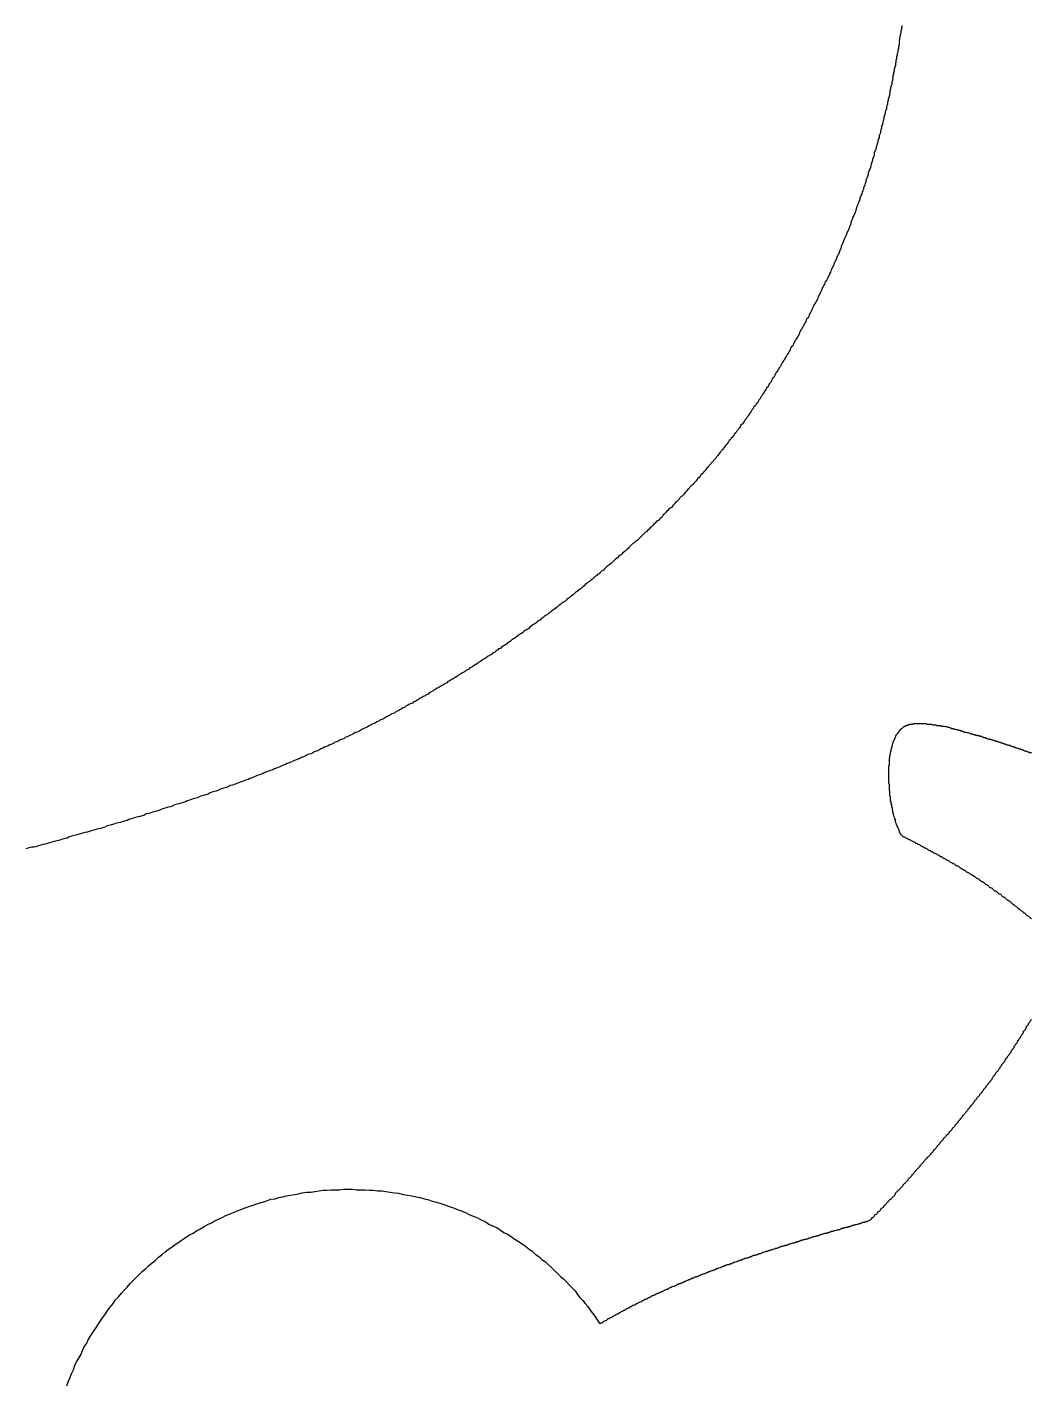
# Model space of a CAD drawing. Header units: millimetres. Extents: x 289 to 9778, y -894 to 6380.
# Drawn here: x 7106.54 to 7123.21, y 539.9 to 562.42 of the extents above; entities that cross this region are included whole.
import ezdxf

# ---------------------------------------------------------------- set-up
doc = ezdxf.new("R2010")
doc.units = ezdxf.units.MM

msp = doc.modelspace()

# ---------------------------------------------------------------- linework, layer by layer
for points in [[(7121.07, 562.438, 0), (7121.06, 562.408, 0), (7121.06, 562.378, 0), (7121.05, 562.348, 0), (7121.05, 562.318, 0), (7121.04, 562.288, 0), (7121.04, 562.258, 0), (7121.03, 562.238, 0), (7121.03, 562.208, 0), (7121.02, 562.178, 0), (7121.02, 562.148, 0), (7121.02, 562.118, 0), (7121.01, 562.088, 0), (7121.01, 562.058, 0), (7121, 562.028, 0), (7121, 561.998, 0), (7120.99, 561.978, 0), (7120.99, 561.948, 0), (7120.98, 561.918, 0), (7120.98, 561.888, 0), (7120.97, 561.858, 0), (7120.97, 561.828, 0), (7120.96, 561.808, 0), (7120.96, 561.778, 0), (7120.95, 561.748, 0), (7120.94, 561.718, 0), (7120.94, 561.688, 0), (7120.93, 561.658, 0), (7120.93, 561.638, 0), (7120.92, 561.608, 0), (7120.92, 561.578, 0), (7120.91, 561.548, 0), (7120.91, 561.528, 0), (7120.9, 561.498, 0), (7120.9, 561.468, 0), (7120.89, 561.438, 0), (7120.88, 561.408, 0), (7120.88, 561.388, 0), (7120.87, 561.358, 0), (7120.87, 561.328, 0), (7120.86, 561.298, 0), (7120.86, 561.278, 0), (7120.85, 561.248, 0), (7120.84, 561.218, 0), (7120.84, 561.198, 0), (7120.83, 561.168, 0), (7120.83, 561.138, 0), (7120.82, 561.108, 0), (7120.81, 561.088, 0), (7120.81, 561.058, 0), (7120.8, 561.028, 0), (7120.79, 561.008, 0), (7120.79, 560.978, 0), (7120.78, 560.948, 0), (7120.77, 560.928, 0), (7120.77, 560.898, 0), (7120.76, 560.868, 0), (7120.75, 560.848, 0), (7120.75, 560.818, 0), (7120.74, 560.788, 0), (7120.73, 560.768, 0), (7120.73, 560.738, 0), (7120.72, 560.708, 0), (7120.71, 560.688, 0), (7120.71, 560.658, 0), (7120.7, 560.638, 0), (7120.69, 560.608, 0), (7120.69, 560.578, 0), (7120.68, 560.558, 0), (7120.67, 560.528, 0), (7120.67, 560.508, 0), (7120.66, 560.478, 0), (7120.65, 560.448, 0), (7120.64, 560.428, 0), (7120.64, 560.398, 0), (7120.63, 560.378, 0), (7120.62, 560.348, 0), (7120.61, 560.328, 0), (7120.61, 560.298, 0), (7120.6, 560.268, 0), (7120.59, 560.248, 0), (7120.58, 560.218, 0), (7120.58, 560.198, 0), (7120.57, 560.168, 0), (7120.56, 560.148, 0), (7120.55, 560.118, 0), (7120.55, 560.098, 0), (7120.54, 560.068, 0), (7120.53, 560.048, 0), (7120.52, 560.018, 0), (7120.51, 559.998, 0), (7120.51, 559.968, 0), (7120.5, 559.948, 0), (7120.49, 559.918, 0), (7120.48, 559.898, 0), (7120.47, 559.868, 0), (7120.47, 559.848, 0), (7120.46, 559.818, 0), (7120.45, 559.798, 0), (7120.44, 559.768, 0), (7120.43, 559.748, 0), (7120.43, 559.718, 0), (7120.42, 559.698, 0), (7120.41, 559.678, 0), (7120.4, 559.648, 0), (7120.39, 559.628, 0), (7120.38, 559.598, 0), (7120.37, 559.578, 0), (7120.37, 559.548, 0), (7120.36, 559.528, 0), (7120.35, 559.508, 0), (7120.34, 559.478, 0), (7120.33, 559.458, 0), (7120.32, 559.428, 0), (7120.31, 559.408, 0), (7120.31, 559.388, 0), (7120.3, 559.358, 0), (7120.29, 559.338, 0), (7120.28, 559.308, 0), (7120.27, 559.288, 0), (7120.26, 559.268, 0), (7120.25, 559.238, 0), (7120.24, 559.218, 0), (7120.23, 559.198, 0), (7120.22, 559.168, 0), (7120.22, 559.148, 0), (7120.21, 559.118, 0), (7120.2, 559.098, 0), (7120.19, 559.078, 0), (7120.18, 559.048, 0), (7120.17, 559.028, 0), (7120.16, 559.008, 0), (7120.15, 558.978, 0), (7120.14, 558.958, 0), (7120.13, 558.938, 0), (7120.12, 558.918, 0), (7120.11, 558.888, 0), (7120.1, 558.868, 0), (7120.09, 558.848, 0), (7120.08, 558.818, 0), (7120.07, 558.798, 0), (7120.06, 558.778, 0), (7120.06, 558.748, 0), (7120.05, 558.728, 0), (7120.04, 558.708, 0), (7120.03, 558.688, 0), (7120.02, 558.658, 0), (7120.01, 558.638, 0), (7120, 558.618, 0), (7119.99, 558.598, 0), (7119.98, 558.568, 0), (7119.97, 558.548, 0), (7119.96, 558.528, 0), (7119.95, 558.508, 0), (7119.94, 558.478, 0), (7119.93, 558.458, 0), (7119.92, 558.438, 0), (7119.91, 558.418, 0), (7119.9, 558.388, 0), (7119.89, 558.368, 0), (7119.88, 558.348, 0), (7119.87, 558.328, 0), (7119.86, 558.298, 0), (7119.85, 558.278, 0), (7119.84, 558.258, 0), (7119.83, 558.238, 0), (7119.82, 558.218, 0), (7119.8, 558.188, 0), (7119.79, 558.168, 0), (7119.78, 558.148, 0), (7119.77, 558.128, 0), (7119.76, 558.108, 0), (7119.75, 558.088, 0), (7119.74, 558.058, 0), (7119.73, 558.038, 0), (7119.72, 558.018, 0), (7119.71, 557.998, 0), (7119.7, 557.978, 0), (7119.69, 557.958, 0), (7119.68, 557.928, 0), (7119.67, 557.908, 0), (7119.66, 557.888, 0), (7119.65, 557.868, 0), (7119.64, 557.848, 0), (7119.63, 557.828, 0), (7119.61, 557.808, 0), (7119.6, 557.778, 0), (7119.59, 557.758, 0), (7119.58, 557.738, 0), (7119.57, 557.718, 0), (7119.56, 557.698, 0), (7119.55, 557.678, 0), (7119.54, 557.658, 0), (7119.53, 557.638, 0), (7119.52, 557.608, 0), (7119.51, 557.588, 0), (7119.49, 557.568, 0), (7119.48, 557.548, 0), (7119.47, 557.528, 0), (7119.46, 557.508, 0), (7119.45, 557.488, 0), (7119.44, 557.468, 0), (7119.43, 557.448, 0), (7119.42, 557.428, 0), (7119.41, 557.408, 0), (7119.39, 557.388, 0), (7119.38, 557.358, 0), (7119.37, 557.338, 0), (7119.36, 557.318, 0), (7119.35, 557.298, 0), (7119.34, 557.278, 0), (7119.33, 557.258, 0), (7119.31, 557.238, 0), (7119.3, 557.218, 0), (7119.29, 557.198, 0), (7119.28, 557.178, 0), (7119.27, 557.158, 0), (7119.26, 557.138, 0), (7119.25, 557.118, 0), (7119.23, 557.098, 0), (7119.22, 557.078, 0), (7119.21, 557.058, 0), (7119.2, 557.038, 0), (7119.19, 557.018, 0), (7119.18, 556.998, 0), (7119.16, 556.978, 0), (7119.15, 556.958, 0), (7119.14, 556.938, 0), (7119.13, 556.918, 0), (7119.12, 556.898, 0), (7119.11, 556.878, 0), (7119.09, 556.858, 0), (7119.08, 556.838, 0), (7119.07, 556.818, 0), (7119.06, 556.798, 0), (7119.05, 556.778, 0), (7119.03, 556.758, 0), (7119.02, 556.738, 0), (7119.01, 556.718, 0), (7119, 556.698, 0), (7118.98, 556.678, 0), (7118.97, 556.658, 0), (7118.96, 556.638, 0), (7118.95, 556.618, 0), (7118.94, 556.598, 0), (7118.92, 556.578, 0), (7118.91, 556.558, 0), (7118.9, 556.538, 0), (7118.89, 556.518, 0), (7118.87, 556.498, 0), (7118.86, 556.478, 0), (7118.85, 556.458, 0), (7118.84, 556.438, 0), (7118.82, 556.418, 0), (7118.81, 556.398, 0), (7118.8, 556.378, 0), (7118.78, 556.358, 0), (7118.77, 556.338, 0), (7118.76, 556.318, 0), (7118.75, 556.298, 0), (7118.73, 556.278, 0), (7118.72, 556.258, 0), (7118.71, 556.238, 0), (7118.69, 556.218, 0), (7118.68, 556.198, 0), (7118.67, 556.178, 0), (7118.65, 556.158, 0), (7118.64, 556.138, 0), (7118.63, 556.128, 0), (7118.61, 556.108, 0), (7118.6, 556.088, 0), (7118.59, 556.068, 0), (7118.57, 556.048, 0), (7118.56, 556.028, 0), (7118.55, 556.008, 0), (7118.53, 555.988, 0), (7118.52, 555.968, 0), (7118.51, 555.948, 0), (7118.49, 555.928, 0), (7118.48, 555.908, 0), (7118.46, 555.888, 0), (7118.45, 555.868, 0), (7118.44, 555.848, 0), (7118.42, 555.828, 0), (7118.41, 555.818, 0), (7118.39, 555.798, 0), (7118.38, 555.778, 0), (7118.37, 555.758, 0), (7118.35, 555.738, 0), (7118.34, 555.718, 0), (7118.32, 555.698, 0), (7118.31, 555.678, 0), (7118.29, 555.658, 0), (7118.28, 555.638, 0), (7118.26, 555.618, 0), (7118.25, 555.598, 0), (7118.23, 555.588, 0), (7118.22, 555.568, 0), (7118.2, 555.548, 0), (7118.19, 555.528, 0), (7118.17, 555.508, 0), (7118.16, 555.488, 0), (7118.14, 555.468, 0), (7118.13, 555.448, 0), (7118.11, 555.428, 0), (7118.1, 555.408, 0), (7118.08, 555.388, 0), (7118.07, 555.378, 0), (7118.05, 555.358, 0), (7118.04, 555.338, 0), (7118.02, 555.318, 0), (7118.01, 555.298, 0), (7117.99, 555.278, 0), (7117.98, 555.258, 0), (7117.96, 555.238, 0), (7117.94, 555.218, 0), (7117.93, 555.198, 0), (7117.91, 555.188, 0), (7117.9, 555.168, 0), (7117.88, 555.148, 0), (7117.86, 555.128, 0), (7117.85, 555.108, 0), (7117.83, 555.088, 0), (7117.81, 555.068, 0), (7117.8, 555.048, 0), (7117.78, 555.028, 0), (7117.77, 555.008, 0), (7117.75, 554.998, 0), (7117.73, 554.978, 0), (7117.72, 554.958, 0), (7117.7, 554.938, 0), (7117.68, 554.918, 0), (7117.66, 554.898, 0), (7117.65, 554.878, 0), (7117.63, 554.858, 0), (7117.61, 554.838, 0), (7117.6, 554.818, 0), (7117.58, 554.808, 0), (7117.56, 554.788, 0), (7117.54, 554.768, 0), (7117.53, 554.748, 0), (7117.51, 554.728, 0), (7117.49, 554.708, 0), (7117.47, 554.688, 0), (7117.46, 554.668, 0), (7117.44, 554.648, 0), (7117.42, 554.628, 0), (7117.4, 554.618, 0), (7117.38, 554.598, 0), (7117.37, 554.578, 0), (7117.35, 554.558, 0), (7117.33, 554.538, 0), (7117.31, 554.518, 0), (7117.29, 554.498, 0), (7117.27, 554.478, 0), (7117.26, 554.458, 0), (7117.24, 554.438, 0), (7117.22, 554.428, 0), (7117.2, 554.408, 0), (7117.18, 554.388, 0), (7117.16, 554.368, 0), (7117.14, 554.348, 0), (7117.12, 554.328, 0), (7117.1, 554.308, 0), (7117.09, 554.288, 0), (7117.07, 554.268, 0), (7117.05, 554.248, 0), (7117.03, 554.228, 0), (7117.01, 554.218, 0), (7116.99, 554.198, 0), (7116.97, 554.178, 0), (7116.95, 554.158, 0), (7116.93, 554.138, 0), (7116.91, 554.118, 0), (7116.89, 554.098, 0), (7116.87, 554.078, 0), (7116.85, 554.058, 0), (7116.83, 554.038, 0), (7116.81, 554.028, 0), (7116.79, 554.008, 0), (7116.77, 553.988, 0), (7116.75, 553.968, 0), (7116.73, 553.948, 0), (7116.71, 553.928, 0), (7116.69, 553.908, 0), (7116.67, 553.888, 0), (7116.64, 553.868, 0), (7116.62, 553.848, 0), (7116.6, 553.838, 0), (7116.58, 553.818, 0), (7116.56, 553.798, 0), (7116.54, 553.778, 0), (7116.52, 553.758, 0), (7116.5, 553.738, 0), (7116.48, 553.718, 0), (7116.45, 553.698, 0), (7116.43, 553.678, 0), (7116.41, 553.658, 0), (7116.39, 553.648, 0), (7116.37, 553.628, 0), (7116.35, 553.608, 0), (7116.33, 553.588, 0), (7116.3, 553.568, 0), (7116.28, 553.548, 0), (7116.26, 553.528, 0), (7116.24, 553.508, 0), (7116.22, 553.488, 0), (7116.2, 553.478, 0), (7116.17, 553.458, 0), (7116.15, 553.438, 0), (7116.13, 553.418, 0), (7116.11, 553.398, 0), (7116.08, 553.378, 0), (7116.06, 553.358, 0), (7116.04, 553.338, 0), (7116.02, 553.328, 0), (7116, 553.308, 0), (7115.97, 553.288, 0), (7115.95, 553.268, 0), (7115.93, 553.248, 0), (7115.9, 553.228, 0), (7115.88, 553.208, 0), (7115.86, 553.198, 0), (7115.84, 553.178, 0), (7115.81, 553.158, 0), (7115.79, 553.138, 0), (7115.77, 553.118, 0), (7115.75, 553.098, 0), (7115.72, 553.078, 0), (7115.7, 553.068, 0), (7115.68, 553.048, 0), (7115.65, 553.028, 0), (7115.63, 553.008, 0), (7115.61, 552.988, 0), (7115.58, 552.968, 0), (7115.56, 552.948, 0), (7115.54, 552.938, 0), (7115.51, 552.918, 0), (7115.49, 552.898, 0), (7115.47, 552.878, 0), (7115.44, 552.858, 0), (7115.42, 552.848, 0), (7115.4, 552.828, 0), (7115.37, 552.808, 0), (7115.35, 552.788, 0), (7115.32, 552.768, 0), (7115.3, 552.748, 0), (7115.28, 552.738, 0), (7115.25, 552.718, 0), (7115.23, 552.698, 0), (7115.2, 552.678, 0), (7115.18, 552.658, 0), (7115.16, 552.648, 0), (7115.13, 552.628, 0), (7115.11, 552.608, 0), (7115.08, 552.588, 0), (7115.06, 552.568, 0), (7115.04, 552.558, 0), (7115.01, 552.538, 0), (7114.99, 552.518, 0), (7114.96, 552.498, 0), (7114.94, 552.488, 0), (7114.91, 552.468, 0), (7114.89, 552.448, 0), (7114.87, 552.428, 0), (7114.84, 552.408, 0), (7114.82, 552.398, 0), (7114.79, 552.378, 0), (7114.77, 552.358, 0), (7114.74, 552.338, 0), (7114.72, 552.328, 0), (7114.69, 552.308, 0), (7114.67, 552.288, 0), (7114.64, 552.268, 0), (7114.62, 552.258, 0), (7114.59, 552.238, 0), (7114.57, 552.218, 0), (7114.55, 552.208, 0), (7114.52, 552.188, 0), (7114.5, 552.168, 0), (7114.47, 552.148, 0), (7114.45, 552.138, 0), (7114.42, 552.118, 0), (7114.4, 552.098, 0), (7114.37, 552.088, 0), (7114.35, 552.068, 0), (7114.32, 552.048, 0), (7114.3, 552.028, 0), (7114.27, 552.018, 0), (7114.25, 551.998, 0), (7114.22, 551.978, 0), (7114.2, 551.968, 0), (7114.17, 551.948, 0), (7114.15, 551.928, 0), (7114.12, 551.918, 0), (7114.09, 551.898, 0), (7114.07, 551.878, 0), (7114.04, 551.868, 0), (7114.02, 551.848, 0), (7113.99, 551.828, 0), (7113.97, 551.818, 0), (7113.94, 551.798, 0), (7113.92, 551.788, 0), (7113.89, 551.768, 0), (7113.87, 551.748, 0), (7113.84, 551.738, 0), (7113.82, 551.718, 0), (7113.79, 551.698, 0), (7113.76, 551.688, 0), (7113.74, 551.668, 0), (7113.71, 551.658, 0), (7113.69, 551.638, 0), (7113.66, 551.618, 0), (7113.64, 551.608, 0), (7113.61, 551.588, 0), (7113.59, 551.578, 0), (7113.56, 551.558, 0), (7113.53, 551.548, 0), (7113.51, 551.528, 0), (7113.48, 551.508, 0), (7113.46, 551.498, 0), (7113.43, 551.478, 0), (7113.41, 551.468, 0), (7113.38, 551.448, 0), (7113.35, 551.438, 0), (7113.33, 551.418, 0), (7113.3, 551.408, 0), (7113.28, 551.388, 0), (7113.25, 551.378, 0), (7113.22, 551.358, 0), (7113.2, 551.338, 0), (7113.17, 551.328, 0), (7113.15, 551.308, 0), (7113.12, 551.298, 0), (7113.09, 551.278, 0), (7113.07, 551.268, 0), (7113.04, 551.248, 0), (7113.02, 551.238, 0), (7112.99, 551.218, 0), (7112.96, 551.208, 0), (7112.94, 551.188, 0), (7112.91, 551.178, 0), (7112.88, 551.168, 0), (7112.86, 551.148, 0), (7112.83, 551.138, 0), (7112.81, 551.118, 0), (7112.78, 551.108, 0), (7112.75, 551.088, 0), (7112.73, 551.078, 0), (7112.7, 551.058, 0), (7112.67, 551.048, 0), (7112.65, 551.028, 0), (7112.62, 551.018, 0), (7112.59, 551.008, 0), (7112.57, 550.988, 0), (7112.54, 550.978, 0), (7112.51, 550.958, 0), (7112.49, 550.948, 0), (7112.46, 550.928, 0), (7112.43, 550.918, 0), (7112.4, 550.908, 0), (7112.38, 550.888, 0), (7112.35, 550.878, 0), (7112.32, 550.858, 0), (7112.3, 550.848, 0), (7112.27, 550.838, 0), (7112.24, 550.818, 0), (7112.21, 550.808, 0), (7112.19, 550.788, 0), (7112.16, 550.778, 0), (7112.13, 550.768, 0), (7112.1, 550.748, 0), (7112.08, 550.738, 0), (7112.05, 550.718, 0), (7112.02, 550.708, 0), (7111.99, 550.698, 0), (7111.96, 550.678, 0), (7111.94, 550.668, 0), (7111.91, 550.658, 0), (7111.88, 550.638, 0), (7111.85, 550.628, 0), (7111.82, 550.618, 0), (7111.8, 550.598, 0), (7111.77, 550.588, 0), (7111.74, 550.578, 0), (7111.71, 550.558, 0), (7111.68, 550.548, 0), (7111.65, 550.538, 0), (7111.63, 550.518, 0), (7111.6, 550.508, 0), (7111.57, 550.498, 0), (7111.54, 550.478, 0), (7111.51, 550.468, 0), (7111.48, 550.458, 0), (7111.45, 550.438, 0), (7111.42, 550.428, 0), (7111.4, 550.418, 0), (7111.37, 550.398, 0), (7111.34, 550.388, 0), (7111.31, 550.378, 0), (7111.28, 550.358, 0), (7111.25, 550.348, 0), (7111.22, 550.338, 0), (7111.19, 550.328, 0), (7111.16, 550.308, 0), (7111.13, 550.298, 0), (7111.1, 550.288, 0), (7111.07, 550.268, 0), (7111.04, 550.258, 0), (7111.01, 550.248, 0), (7110.98, 550.238, 0), (7110.95, 550.218, 0), (7110.92, 550.208, 0), (7110.89, 550.198, 0), (7110.86, 550.188, 0), (7110.83, 550.168, 0), (7110.8, 550.158, 0), (7110.77, 550.148, 0), (7110.74, 550.128, 0), (7110.71, 550.118, 0), (7110.68, 550.108, 0), (7110.65, 550.098, 0), (7110.62, 550.078, 0), (7110.58, 550.068, 0), (7110.55, 550.058, 0), (7110.52, 550.048, 0), (7110.49, 550.038, 0), (7110.46, 550.018, 0), (7110.43, 550.008, 0), (7110.4, 549.998, 0), (7110.36, 549.988, 0), (7110.33, 549.968, 0), (7110.3, 549.958, 0), (7110.27, 549.948, 0), (7110.24, 549.938, 0), (7110.21, 549.918, 0), (7110.17, 549.908, 0), (7110.14, 549.898, 0), (7110.11, 549.888, 0), (7110.08, 549.878, 0), (7110.04, 549.858, 0), (7110.01, 549.848, 0), (7109.98, 549.838, 0), (7109.95, 549.828, 0), (7109.91, 549.818, 0), (7109.88, 549.798, 0), (7109.85, 549.788, 0), (7109.81, 549.778, 0), (7109.78, 549.768, 0), (7109.75, 549.758, 0), (7109.71, 549.738, 0), (7109.68, 549.728, 0), (7109.65, 549.718, 0), (7109.61, 549.708, 0), (7109.58, 549.698, 0), (7109.55, 549.678, 0), (7109.51, 549.668, 0), (7109.48, 549.658, 0), (7109.44, 549.648, 0), (7109.41, 549.638, 0), (7109.37, 549.618, 0), (7109.34, 549.608, 0), (7109.3, 549.598, 0), (7109.27, 549.588, 0), (7109.24, 549.578, 0), (7109.2, 549.568, 0), (7109.17, 549.548, 0), (7109.13, 549.538, 0), (7109.1, 549.528, 0), (7109.06, 549.518, 0), (7109.03, 549.508, 0), (7108.99, 549.498, 0), (7108.95, 549.478, 0), (7108.92, 549.468, 0), (7108.88, 549.458, 0), (7108.85, 549.448, 0), (7108.81, 549.438, 0), (7108.78, 549.428, 0), (7108.74, 549.408, 0), (7108.71, 549.398, 0), (7108.67, 549.388, 0), (7108.63, 549.378, 0), (7108.6, 549.368, 0), (7108.56, 549.358, 0), (7108.52, 549.348, 0), (7108.49, 549.328, 0), (7108.45, 549.318, 0), (7108.42, 549.308, 0), (7108.38, 549.298, 0), (7108.34, 549.288, 0), (7108.31, 549.278, 0), (7108.27, 549.268, 0), (7108.23, 549.258, 0), (7108.2, 549.238, 0), (7108.16, 549.228, 0), (7108.12, 549.218, 0), (7108.09, 549.208, 0), (7108.05, 549.198, 0), (7108.01, 549.188, 0), (7107.98, 549.178, 0), (7107.94, 549.168, 0), (7107.9, 549.158, 0), (7107.87, 549.148, 0), (7107.83, 549.128, 0), (7107.79, 549.118, 0), (7107.76, 549.108, 0), (7107.72, 549.098, 0), (7107.68, 549.088, 0), (7107.65, 549.078, 0), (7107.61, 549.068, 0), (7107.57, 549.058, 0), (7107.54, 549.048, 0), (7107.5, 549.038, 0), (7107.46, 549.028, 0), (7107.43, 549.018, 0), (7107.39, 549.008, 0), (7107.35, 548.998, 0), (7107.32, 548.988, 0), (7107.28, 548.978, 0), (7107.24, 548.968, 0), (7107.21, 548.948, 0), (7107.17, 548.938, 0), (7107.13, 548.928, 0), (7107.1, 548.918, 0), (7107.06, 548.908, 0), (7107.02, 548.898, 0), (7106.99, 548.888, 0), (7106.95, 548.878, 0), (7106.91, 548.868, 0), (7106.88, 548.858, 0), (7106.84, 548.848, 0), (7106.8, 548.838, 0), (7106.77, 548.828, 0), (7106.73, 548.818, 0), (7106.7, 548.808, 0), (7106.66, 548.798, 0), (7106.62, 548.798, 0), (7106.59, 548.788, 0), (7106.55, 548.778, 0), (7106.52, 548.768, 0)], [(7123.22, 547.608, 0), (7123.21, 547.618, 0), (7123.2, 547.618, 0), (7123.19, 547.628, 0), (7123.18, 547.638, 0), (7123.17, 547.648, 0), (7123.15, 547.658, 0), (7123.14, 547.668, 0), (7123.13, 547.678, 0), (7123.12, 547.688, 0), (7123.11, 547.698, 0), (7123.1, 547.698, 0), (7123.09, 547.708, 0), (7123.08, 547.718, 0), (7123.07, 547.728, 0), (7123.05, 547.738, 0), (7123.04, 547.748, 0), (7123.03, 547.758, 0), (7123.02, 547.768, 0), (7123.01, 547.768, 0), (7123, 547.778, 0), (7122.99, 547.788, 0), (7122.98, 547.798, 0), (7122.97, 547.808, 0), (7122.95, 547.818, 0), (7122.94, 547.828, 0), (7122.93, 547.838, 0), (7122.92, 547.838, 0), (7122.91, 547.848, 0), (7122.9, 547.858, 0), (7122.89, 547.868, 0), (7122.88, 547.878, 0), (7122.87, 547.888, 0), (7122.85, 547.898, 0), (7122.84, 547.908, 0), (7122.83, 547.908, 0), (7122.82, 547.918, 0), (7122.81, 547.928, 0), (7122.8, 547.938, 0), (7122.79, 547.948, 0), (7122.78, 547.958, 0), (7122.76, 547.968, 0), (7122.75, 547.968, 0), (7122.74, 547.978, 0), (7122.73, 547.988, 0), (7122.72, 547.998, 0), (7122.71, 548.008, 0), (7122.7, 548.018, 0), (7122.68, 548.018, 0), (7122.67, 548.028, 0), (7122.66, 548.038, 0), (7122.65, 548.048, 0), (7122.64, 548.058, 0), (7122.63, 548.068, 0), (7122.61, 548.068, 0), (7122.6, 548.078, 0), (7122.59, 548.088, 0), (7122.58, 548.098, 0), (7122.57, 548.108, 0), (7122.56, 548.118, 0), (7122.55, 548.118, 0), (7122.53, 548.128, 0), (7122.52, 548.138, 0), (7122.51, 548.148, 0), (7122.5, 548.158, 0), (7122.49, 548.158, 0), (7122.48, 548.168, 0), (7122.46, 548.178, 0), (7122.45, 548.188, 0), (7122.44, 548.198, 0), (7122.43, 548.208, 0), (7122.42, 548.208, 0), (7122.4, 548.218, 0), (7122.39, 548.228, 0), (7122.38, 548.238, 0), (7122.37, 548.238, 0), (7122.36, 548.248, 0), (7122.35, 548.258, 0), (7122.33, 548.268, 0), (7122.32, 548.278, 0), (7122.31, 548.278, 0), (7122.3, 548.288, 0), (7122.29, 548.298, 0), (7122.27, 548.308, 0), (7122.26, 548.318, 0), (7122.25, 548.318, 0), (7122.24, 548.328, 0), (7122.23, 548.338, 0), (7122.21, 548.348, 0), (7122.2, 548.348, 0), (7122.19, 548.358, 0), (7122.18, 548.368, 0), (7122.17, 548.378, 0), (7122.15, 548.378, 0), (7122.14, 548.388, 0), (7122.13, 548.398, 0), (7122.12, 548.408, 0), (7122.1, 548.408, 0), (7122.09, 548.418, 0), (7122.08, 548.428, 0), (7122.07, 548.438, 0), (7122.06, 548.438, 0), (7122.04, 548.448, 0), (7122.03, 548.458, 0), (7122.02, 548.468, 0), (7122.01, 548.468, 0), (7122, 548.478, 0), (7121.98, 548.488, 0), (7121.97, 548.488, 0), (7121.96, 548.498, 0), (7121.95, 548.508, 0), (7121.93, 548.518, 0), (7121.92, 548.518, 0), (7121.91, 548.528, 0), (7121.9, 548.538, 0), (7121.89, 548.538, 0), (7121.87, 548.548, 0), (7121.86, 548.558, 0), (7121.85, 548.568, 0), (7121.84, 548.568, 0), (7121.82, 548.578, 0), (7121.81, 548.588, 0), (7121.8, 548.588, 0), (7121.79, 548.598, 0), (7121.77, 548.608, 0), (7121.76, 548.608, 0), (7121.75, 548.618, 0), (7121.74, 548.628, 0), (7121.73, 548.638, 0), (7121.71, 548.638, 0), (7121.7, 548.648, 0), (7121.69, 548.658, 0), (7121.68, 548.658, 0), (7121.66, 548.668, 0), (7121.65, 548.678, 0), (7121.64, 548.678, 0), (7121.63, 548.688, 0), (7121.61, 548.698, 0), (7121.6, 548.698, 0), (7121.59, 548.708, 0), (7121.58, 548.718, 0), (7121.56, 548.718, 0), (7121.55, 548.728, 0), (7121.54, 548.738, 0), (7121.53, 548.738, 0), (7121.51, 548.748, 0), (7121.5, 548.758, 0), (7121.49, 548.758, 0), (7121.48, 548.768, 0), (7121.46, 548.778, 0), (7121.45, 548.778, 0), (7121.44, 548.788, 0), (7121.43, 548.798, 0), (7121.42, 548.798, 0), (7121.4, 548.808, 0), (7121.39, 548.818, 0), (7121.38, 548.818, 0), (7121.37, 548.828, 0), (7121.35, 548.838, 0), (7121.34, 548.838, 0), (7121.33, 548.848, 0), (7121.32, 548.858, 0), (7121.3, 548.858, 0), (7121.29, 548.868, 0), (7121.28, 548.878, 0), (7121.27, 548.878, 0), (7121.25, 548.888, 0), (7121.24, 548.898, 0), (7121.23, 548.898, 0), (7121.22, 548.908, 0), (7121.2, 548.918, 0), (7121.19, 548.918, 0), (7121.18, 548.928, 0), (7121.17, 548.928, 0), (7121.15, 548.938, 0), (7121.14, 548.948, 0), (7121.13, 548.948, 0), (7121.12, 548.958, 0), (7121.1, 548.968, 0), (7121.09, 548.968, 0), (7121.08, 548.978, 0), (7121.07, 548.988, 0), (7121.06, 548.998, 0), (7121.06, 548.998, 0), (7121.05, 549.008, 0), (7121.05, 549.018, 0), (7121.04, 549.028, 0), (7121.04, 549.038, 0), (7121.03, 549.048, 0), (7121.03, 549.058, 0), (7121.02, 549.068, 0), (7121.02, 549.078, 0), (7121.01, 549.098, 0), (7121.01, 549.108, 0), (7121, 549.118, 0), (7121, 549.128, 0), (7120.99, 549.138, 0), (7120.99, 549.158, 0), (7120.98, 549.168, 0), (7120.98, 549.178, 0), (7120.97, 549.198, 0), (7120.97, 549.208, 0), (7120.96, 549.218, 0), (7120.96, 549.238, 0), (7120.96, 549.248, 0), (7120.95, 549.268, 0), (7120.95, 549.278, 0), (7120.94, 549.298, 0), (7120.94, 549.308, 0), (7120.93, 549.328, 0), (7120.93, 549.338, 0), (7120.93, 549.358, 0), (7120.92, 549.368, 0), (7120.92, 549.388, 0), (7120.92, 549.398, 0), (7120.91, 549.418, 0), (7120.91, 549.438, 0), (7120.91, 549.448, 0), (7120.9, 549.468, 0), (7120.9, 549.488, 0), (7120.9, 549.498, 0), (7120.89, 549.518, 0), (7120.89, 549.538, 0), (7120.89, 549.548, 0), (7120.88, 549.568, 0), (7120.88, 549.588, 0), (7120.88, 549.598, 0), (7120.88, 549.618, 0), (7120.88, 549.638, 0), (7120.87, 549.648, 0), (7120.87, 549.668, 0), (7120.87, 549.688, 0), (7120.87, 549.698, 0), (7120.87, 549.718, 0), (7120.86, 549.738, 0), (7120.86, 549.748, 0), (7120.86, 549.768, 0), (7120.86, 549.788, 0), (7120.86, 549.808, 0), (7120.86, 549.818, 0), (7120.86, 549.838, 0), (7120.85, 549.858, 0), (7120.85, 549.868, 0), (7120.85, 549.888, 0), (7120.85, 549.908, 0), (7120.85, 549.918, 0), (7120.85, 549.938, 0), (7120.85, 549.958, 0), (7120.85, 549.968, 0), (7120.85, 549.988, 0), (7120.85, 549.998, 0), (7120.85, 550.018, 0), (7120.85, 550.038, 0), (7120.85, 550.048, 0), (7120.85, 550.068, 0), (7120.85, 550.088, 0), (7120.85, 550.098, 0), (7120.85, 550.118, 0), (7120.85, 550.128, 0), (7120.85, 550.148, 0), (7120.86, 550.158, 0), (7120.86, 550.178, 0), (7120.86, 550.188, 0), (7120.86, 550.208, 0), (7120.86, 550.218, 0), (7120.86, 550.238, 0), (7120.86, 550.248, 0), (7120.86, 550.268, 0), (7120.87, 550.278, 0), (7120.87, 550.298, 0), (7120.87, 550.308, 0), (7120.87, 550.318, 0), (7120.88, 550.338, 0), (7120.88, 550.348, 0), (7120.88, 550.368, 0), (7120.88, 550.378, 0), (7120.89, 550.388, 0), (7120.89, 550.408, 0), (7120.89, 550.418, 0), (7120.89, 550.428, 0), (7120.9, 550.438, 0), (7120.9, 550.458, 0), (7120.9, 550.468, 0), (7120.91, 550.478, 0), (7120.91, 550.488, 0), (7120.91, 550.498, 0), (7120.92, 550.518, 0), (7120.92, 550.528, 0), (7120.93, 550.538, 0), (7120.93, 550.548, 0), (7120.93, 550.558, 0), (7120.94, 550.568, 0), (7120.94, 550.578, 0), (7120.95, 550.588, 0), (7120.95, 550.598, 0), (7120.95, 550.608, 0), (7120.96, 550.618, 0), (7120.96, 550.628, 0), (7120.97, 550.638, 0), (7120.97, 550.648, 0), (7120.98, 550.658, 0), (7120.98, 550.668, 0), (7120.99, 550.668, 0), (7120.99, 550.678, 0), (7121, 550.688, 0), (7121, 550.698, 0), (7121.01, 550.698, 0), (7121.01, 550.708, 0), (7121.02, 550.718, 0), (7121.02, 550.718, 0), (7121.03, 550.728, 0), (7121.03, 550.738, 0), (7121.04, 550.738, 0), (7121.04, 550.748, 0), (7121.05, 550.748, 0), (7121.05, 550.758, 0), (7121.06, 550.768, 0), (7121.07, 550.768, 0), (7121.07, 550.768, 0), (7121.08, 550.778, 0), (7121.08, 550.778, 0), (7121.09, 550.788, 0), (7121.09, 550.788, 0), (7121.1, 550.798, 0), (7121.1, 550.798, 0), (7121.11, 550.798, 0), (7121.12, 550.808, 0), (7121.12, 550.808, 0), (7121.13, 550.808, 0), (7121.13, 550.818, 0), (7121.14, 550.818, 0), (7121.15, 550.818, 0), (7121.15, 550.818, 0), (7121.16, 550.828, 0), (7121.17, 550.828, 0), (7121.18, 550.828, 0), (7121.18, 550.828, 0), (7121.19, 550.828, 0), (7121.2, 550.838, 0), (7121.21, 550.838, 0), (7121.22, 550.838, 0), (7121.23, 550.838, 0), (7121.24, 550.838, 0), (7121.25, 550.838, 0), (7121.26, 550.848, 0), (7121.27, 550.848, 0), (7121.28, 550.848, 0), (7121.29, 550.848, 0), (7121.3, 550.848, 0), (7121.31, 550.848, 0), (7121.32, 550.848, 0), (7121.33, 550.848, 0), (7121.34, 550.848, 0), (7121.35, 550.848, 0), (7121.36, 550.848, 0), (7121.38, 550.848, 0), (7121.39, 550.848, 0), (7121.4, 550.848, 0), (7121.41, 550.848, 0), (7121.43, 550.848, 0), (7121.44, 550.848, 0), (7121.45, 550.848, 0), (7121.47, 550.848, 0), (7121.48, 550.838, 0), (7121.49, 550.838, 0), (7121.51, 550.838, 0), (7121.52, 550.838, 0), (7121.53, 550.838, 0), (7121.55, 550.838, 0), (7121.56, 550.838, 0), (7121.58, 550.828, 0), (7121.59, 550.828, 0), (7121.61, 550.828, 0), (7121.62, 550.828, 0), (7121.63, 550.828, 0), (7121.65, 550.818, 0), (7121.66, 550.818, 0), (7121.68, 550.818, 0), (7121.69, 550.818, 0), (7121.71, 550.818, 0), (7121.72, 550.808, 0), (7121.74, 550.808, 0), (7121.75, 550.808, 0), (7121.77, 550.808, 0), (7121.79, 550.798, 0), (7121.8, 550.798, 0), (7121.81, 550.798, 0), (7121.83, 550.788, 0), (7121.84, 550.788, 0), (7121.85, 550.788, 0), (7121.87, 550.778, 0), (7121.88, 550.778, 0), (7121.89, 550.768, 0), (7121.91, 550.768, 0), (7121.92, 550.768, 0), (7121.93, 550.758, 0), (7121.95, 550.758, 0), (7121.96, 550.758, 0), (7121.97, 550.748, 0), (7121.99, 550.748, 0), (7122, 550.738, 0), (7122.01, 550.738, 0), (7122.03, 550.738, 0), (7122.04, 550.728, 0), (7122.05, 550.728, 0), (7122.07, 550.728, 0), (7122.08, 550.718, 0), (7122.09, 550.718, 0), (7122.11, 550.708, 0), (7122.12, 550.708, 0), (7122.13, 550.708, 0), (7122.15, 550.698, 0), (7122.16, 550.698, 0), (7122.17, 550.698, 0), (7122.19, 550.688, 0), (7122.2, 550.688, 0), (7122.21, 550.678, 0), (7122.23, 550.678, 0), (7122.24, 550.678, 0), (7122.25, 550.668, 0), (7122.27, 550.668, 0), (7122.28, 550.668, 0), (7122.29, 550.658, 0), (7122.31, 550.658, 0), (7122.32, 550.648, 0), (7122.33, 550.648, 0), (7122.35, 550.648, 0), (7122.36, 550.638, 0), (7122.37, 550.638, 0), (7122.39, 550.638, 0), (7122.4, 550.628, 0), (7122.41, 550.628, 0), (7122.43, 550.618, 0), (7122.44, 550.618, 0), (7122.45, 550.618, 0), (7122.47, 550.608, 0), (7122.48, 550.608, 0), (7122.49, 550.598, 0), (7122.5, 550.598, 0), (7122.52, 550.598, 0), (7122.53, 550.588, 0), (7122.54, 550.588, 0), (7122.56, 550.578, 0), (7122.57, 550.578, 0), (7122.58, 550.578, 0), (7122.6, 550.568, 0), (7122.61, 550.568, 0), (7122.62, 550.558, 0), (7122.64, 550.558, 0), (7122.65, 550.558, 0), (7122.66, 550.548, 0), (7122.68, 550.548, 0), (7122.69, 550.538, 0), (7122.7, 550.538, 0), (7122.71, 550.528, 0), (7122.73, 550.528, 0), (7122.74, 550.528, 0), (7122.75, 550.518, 0), (7122.77, 550.518, 0), (7122.78, 550.508, 0), (7122.79, 550.508, 0), (7122.81, 550.498, 0), (7122.82, 550.498, 0), (7122.83, 550.498, 0), (7122.84, 550.488, 0), (7122.86, 550.488, 0), (7122.87, 550.478, 0), (7122.88, 550.478, 0), (7122.9, 550.468, 0), (7122.91, 550.468, 0), (7122.92, 550.468, 0), (7122.94, 550.458, 0), (7122.95, 550.458, 0), (7122.96, 550.448, 0), (7122.97, 550.448, 0), (7122.99, 550.438, 0), (7123, 550.438, 0), (7123.01, 550.428, 0), (7123.03, 550.428, 0), (7123.04, 550.428, 0), (7123.05, 550.418, 0), (7123.07, 550.418, 0), (7123.08, 550.408, 0), (7123.09, 550.408, 0), (7123.1, 550.398, 0), (7123.12, 550.398, 0), (7123.13, 550.388, 0), (7123.14, 550.388, 0), (7123.16, 550.378, 0), (7123.17, 550.378, 0), (7123.18, 550.368, 0), (7123.19, 550.368, 0), (7123.21, 550.368, 0), (7123.22, 550.358, 0)], [(7107.2, 539.848, 0), (7107.22, 539.918, 0), (7107.25, 539.978, 0), (7107.28, 540.048, 0), (7107.31, 540.118, 0), (7107.33, 540.178, 0), (7107.36, 540.248, 0), (7107.4, 540.308, 0), (7107.43, 540.368, 0), (7107.46, 540.438, 0), (7107.49, 540.498, 0), (7107.53, 540.558, 0), (7107.56, 540.628, 0), (7107.6, 540.688, 0), (7107.64, 540.748, 0), (7107.68, 540.808, 0), (7107.72, 540.868, 0), (7107.76, 540.928, 0), (7107.8, 540.988, 0), (7107.84, 541.048, 0), (7107.88, 541.108, 0), (7107.92, 541.158, 0), (7107.97, 541.218, 0), (7108.01, 541.278, 0), (7108.06, 541.328, 0), (7108.11, 541.388, 0), (7108.15, 541.438, 0), (7108.2, 541.488, 0), (7108.25, 541.548, 0), (7108.3, 541.598, 0), (7108.35, 541.648, 0), (7108.4, 541.698, 0), (7108.45, 541.748, 0), (7108.51, 541.798, 0), (7108.56, 541.848, 0), (7108.61, 541.888, 0), (7108.67, 541.938, 0), (7108.72, 541.988, 0), (7108.78, 542.028, 0), (7108.83, 542.068, 0), (7108.89, 542.118, 0), (7108.95, 542.158, 0), (7109, 542.198, 0), (7109.06, 542.238, 0), (7109.12, 542.278, 0), (7109.18, 542.318, 0), (7109.24, 542.358, 0), (7109.3, 542.388, 0), (7109.36, 542.428, 0), (7109.42, 542.458, 0), (7109.48, 542.498, 0), (7109.54, 542.528, 0), (7109.6, 542.558, 0), (7109.66, 542.588, 0), (7109.72, 542.618, 0), (7109.78, 542.648, 0), (7109.84, 542.678, 0), (7109.91, 542.708, 0), (7109.97, 542.728, 0), (7110.03, 542.758, 0), (7110.09, 542.778, 0), (7110.16, 542.808, 0), (7110.22, 542.828, 0), (7110.28, 542.848, 0), (7110.34, 542.868, 0), (7110.41, 542.888, 0), (7110.47, 542.908, 0), (7110.53, 542.928, 0), (7110.59, 542.948, 0), (7110.66, 542.958, 0), (7110.72, 542.978, 0), (7110.79, 542.988, 0), (7110.85, 543.008, 0), (7110.92, 543.018, 0), (7110.98, 543.028, 0), (7111.05, 543.038, 0), (7111.11, 543.058, 0), (7111.18, 543.068, 0), (7111.25, 543.068, 0), (7111.32, 543.078, 0), (7111.39, 543.088, 0), (7111.45, 543.098, 0), (7111.52, 543.098, 0), (7111.59, 543.108, 0), (7111.66, 543.108, 0), (7111.73, 543.108, 0), (7111.8, 543.118, 0), (7111.87, 543.118, 0), (7111.94, 543.118, 0), (7112.01, 543.108, 0), (7112.08, 543.108, 0), (7112.15, 543.108, 0), (7112.22, 543.098, 0), (7112.29, 543.098, 0), (7112.36, 543.088, 0), (7112.43, 543.088, 0), (7112.5, 543.078, 0), (7112.57, 543.068, 0), (7112.64, 543.058, 0), (7112.71, 543.048, 0), (7112.79, 543.028, 0), (7112.86, 543.018, 0), (7112.93, 543.008, 0), (7113, 542.988, 0), (7113.07, 542.978, 0), (7113.14, 542.958, 0), (7113.21, 542.938, 0), (7113.27, 542.918, 0), (7113.34, 542.898, 0), (7113.41, 542.878, 0), (7113.48, 542.858, 0), (7113.55, 542.828, 0), (7113.62, 542.808, 0), (7113.68, 542.778, 0), (7113.75, 542.758, 0), (7113.82, 542.728, 0), (7113.88, 542.698, 0), (7113.95, 542.668, 0), (7114.02, 542.638, 0), (7114.08, 542.608, 0), (7114.15, 542.578, 0), (7114.21, 542.538, 0), (7114.27, 542.508, 0), (7114.34, 542.478, 0), (7114.4, 542.438, 0), (7114.46, 542.398, 0), (7114.52, 542.368, 0), (7114.58, 542.328, 0), (7114.64, 542.288, 0), (7114.7, 542.248, 0), (7114.76, 542.208, 0), (7114.82, 542.168, 0), (7114.87, 542.128, 0), (7114.93, 542.088, 0), (7114.98, 542.038, 0), (7115.04, 541.998, 0), (7115.09, 541.948, 0), (7115.15, 541.908, 0), (7115.2, 541.858, 0), (7115.25, 541.818, 0), (7115.3, 541.768, 0), (7115.35, 541.718, 0), (7115.4, 541.668, 0), (7115.45, 541.628, 0), (7115.5, 541.578, 0), (7115.54, 541.528, 0), (7115.59, 541.478, 0), (7115.64, 541.428, 0), (7115.68, 541.368, 0), (7115.72, 541.318, 0), (7115.77, 541.268, 0), (7115.81, 541.218, 0), (7115.85, 541.168, 0), (7115.89, 541.108, 0), (7115.93, 541.058, 0), (7115.97, 541.008, 0), (7116.01, 540.948, 0), (7116.04, 540.898, 0), (7116.06, 540.888, 0), (7116.07, 540.898, 0), (7116.09, 540.898, 0), (7116.1, 540.908, 0), (7116.11, 540.918, 0), (7116.12, 540.918, 0), (7116.13, 540.928, 0), (7116.15, 540.938, 0), (7116.16, 540.938, 0), (7116.17, 540.948, 0), (7116.18, 540.958, 0), (7116.19, 540.968, 0), (7116.21, 540.968, 0), (7116.22, 540.978, 0), (7116.23, 540.988, 0), (7116.24, 540.988, 0), (7116.26, 540.998, 0), (7116.27, 541.008, 0), (7116.28, 541.008, 0), (7116.29, 541.018, 0), (7116.31, 541.028, 0), (7116.32, 541.028, 0), (7116.33, 541.038, 0), (7116.34, 541.048, 0), (7116.35, 541.048, 0), (7116.37, 541.058, 0), (7116.38, 541.068, 0), (7116.39, 541.068, 0), (7116.4, 541.078, 0), (7116.42, 541.088, 0), (7116.43, 541.088, 0), (7116.44, 541.098, 0), (7116.45, 541.108, 0), (7116.46, 541.108, 0), (7116.48, 541.118, 0), (7116.49, 541.128, 0), (7116.5, 541.128, 0), (7116.51, 541.138, 0), (7116.53, 541.148, 0), (7116.54, 541.148, 0), (7116.55, 541.158, 0), (7116.56, 541.168, 0), (7116.58, 541.168, 0), (7116.59, 541.178, 0), (7116.6, 541.188, 0), (7116.61, 541.188, 0), (7116.63, 541.198, 0), (7116.64, 541.198, 0), (7116.65, 541.208, 0), (7116.66, 541.218, 0), (7116.68, 541.218, 0), (7116.69, 541.228, 0), (7116.7, 541.238, 0), (7116.71, 541.238, 0), (7116.73, 541.248, 0), (7116.74, 541.248, 0), (7116.75, 541.258, 0), (7116.76, 541.268, 0), (7116.77, 541.268, 0), (7116.79, 541.278, 0), (7116.8, 541.288, 0), (7116.81, 541.288, 0), (7116.82, 541.298, 0), (7116.84, 541.298, 0), (7116.85, 541.308, 0), (7116.86, 541.318, 0), (7116.87, 541.318, 0), (7116.89, 541.328, 0), (7116.9, 541.328, 0), (7116.91, 541.338, 0), (7116.92, 541.348, 0), (7116.94, 541.348, 0), (7116.95, 541.358, 0), (7116.96, 541.358, 0), (7116.97, 541.368, 0), (7116.99, 541.378, 0), (7117, 541.378, 0), (7117.01, 541.388, 0), (7117.03, 541.388, 0), (7117.04, 541.398, 0), (7117.05, 541.408, 0), (7117.06, 541.408, 0), (7117.08, 541.418, 0), (7117.09, 541.418, 0), (7117.1, 541.428, 0), (7117.11, 541.428, 0), (7117.13, 541.438, 0), (7117.14, 541.448, 0), (7117.15, 541.448, 0), (7117.16, 541.458, 0), (7117.18, 541.458, 0), (7117.19, 541.468, 0), (7117.2, 541.468, 0), (7117.21, 541.478, 0), (7117.23, 541.488, 0), (7117.24, 541.488, 0), (7117.25, 541.498, 0), (7117.26, 541.498, 0), (7117.28, 541.508, 0), (7117.29, 541.508, 0), (7117.3, 541.518, 0), (7117.32, 541.518, 0), (7117.33, 541.528, 0), (7117.34, 541.538, 0), (7117.35, 541.538, 0), (7117.37, 541.548, 0), (7117.38, 541.548, 0), (7117.39, 541.558, 0), (7117.4, 541.558, 0), (7117.42, 541.568, 0), (7117.43, 541.568, 0), (7117.44, 541.578, 0), (7117.46, 541.578, 0), (7117.47, 541.588, 0), (7117.48, 541.588, 0), (7117.49, 541.598, 0), (7117.51, 541.608, 0), (7117.52, 541.608, 0), (7117.53, 541.618, 0), (7117.54, 541.618, 0), (7117.56, 541.628, 0), (7117.57, 541.628, 0), (7117.58, 541.638, 0), (7117.6, 541.638, 0), (7117.61, 541.648, 0), (7117.62, 541.648, 0), (7117.63, 541.658, 0), (7117.65, 541.658, 0), (7117.66, 541.668, 0), (7117.67, 541.668, 0), (7117.69, 541.678, 0), (7117.7, 541.678, 0), (7117.71, 541.688, 0), (7117.72, 541.688, 0), (7117.74, 541.698, 0), (7117.75, 541.698, 0), (7117.76, 541.708, 0), (7117.77, 541.708, 0), (7117.79, 541.718, 0), (7117.8, 541.718, 0), (7117.81, 541.728, 0), (7117.83, 541.728, 0), (7117.84, 541.738, 0), (7117.85, 541.738, 0), (7117.86, 541.748, 0), (7117.88, 541.748, 0), (7117.89, 541.758, 0), (7117.9, 541.758, 0), (7117.92, 541.768, 0), (7117.93, 541.768, 0), (7117.94, 541.778, 0), (7117.96, 541.778, 0), (7117.97, 541.788, 0), (7117.98, 541.788, 0), (7117.99, 541.798, 0), (7118.01, 541.798, 0), (7118.02, 541.808, 0), (7118.03, 541.808, 0), (7118.05, 541.818, 0), (7118.06, 541.818, 0), (7118.07, 541.828, 0), (7118.08, 541.828, 0), (7118.1, 541.838, 0), (7118.11, 541.838, 0), (7118.12, 541.848, 0), (7118.14, 541.848, 0), (7118.15, 541.858, 0), (7118.16, 541.858, 0), (7118.17, 541.868, 0), (7118.19, 541.868, 0), (7118.2, 541.868, 0), (7118.21, 541.878, 0), (7118.23, 541.878, 0), (7118.24, 541.888, 0), (7118.25, 541.888, 0), (7118.27, 541.898, 0), (7118.28, 541.898, 0), (7118.29, 541.908, 0), (7118.3, 541.908, 0), (7118.32, 541.918, 0), (7118.33, 541.918, 0), (7118.34, 541.928, 0), (7118.36, 541.928, 0), (7118.37, 541.938, 0), (7118.38, 541.938, 0), (7118.4, 541.938, 0), (7118.41, 541.948, 0), (7118.42, 541.948, 0), (7118.43, 541.958, 0), (7118.45, 541.958, 0), (7118.46, 541.968, 0), (7118.47, 541.968, 0), (7118.49, 541.978, 0), (7118.5, 541.978, 0), (7118.51, 541.978, 0), (7118.53, 541.988, 0), (7118.54, 541.988, 0), (7118.55, 541.998, 0), (7118.57, 541.998, 0), (7118.58, 542.008, 0), (7118.59, 542.008, 0), (7118.6, 542.018, 0), (7118.62, 542.018, 0), (7118.63, 542.018, 0), (7118.64, 542.028, 0), (7118.66, 542.028, 0), (7118.67, 542.038, 0), (7118.68, 542.038, 0), (7118.7, 542.048, 0), (7118.71, 542.048, 0), (7118.72, 542.048, 0), (7118.74, 542.058, 0), (7118.75, 542.058, 0), (7118.76, 542.068, 0), (7118.77, 542.068, 0), (7118.79, 542.078, 0), (7118.8, 542.078, 0), (7118.81, 542.088, 0), (7118.83, 542.088, 0), (7118.84, 542.088, 0), (7118.85, 542.098, 0), (7118.87, 542.098, 0), (7118.88, 542.108, 0), (7118.89, 542.108, 0), (7118.91, 542.108, 0), (7118.92, 542.118, 0), (7118.93, 542.118, 0), (7118.95, 542.128, 0), (7118.96, 542.128, 0), (7118.97, 542.138, 0), (7118.99, 542.138, 0), (7119, 542.138, 0), (7119.01, 542.148, 0), (7119.02, 542.148, 0), (7119.04, 542.158, 0), (7119.05, 542.158, 0), (7119.06, 542.168, 0), (7119.08, 542.168, 0), (7119.09, 542.168, 0), (7119.1, 542.178, 0), (7119.12, 542.178, 0), (7119.13, 542.188, 0), (7119.14, 542.188, 0), (7119.16, 542.188, 0), (7119.17, 542.198, 0), (7119.18, 542.198, 0), (7119.2, 542.208, 0), (7119.21, 542.208, 0), (7119.22, 542.208, 0), (7119.24, 542.218, 0), (7119.25, 542.218, 0), (7119.26, 542.228, 0), (7119.28, 542.228, 0), (7119.29, 542.228, 0), (7119.3, 542.238, 0), (7119.32, 542.238, 0), (7119.33, 542.248, 0), (7119.34, 542.248, 0), (7119.35, 542.248, 0), (7119.37, 542.258, 0), (7119.38, 542.258, 0), (7119.39, 542.268, 0), (7119.41, 542.268, 0), (7119.42, 542.268, 0), (7119.43, 542.278, 0), (7119.45, 542.278, 0), (7119.46, 542.288, 0), (7119.47, 542.288, 0), (7119.49, 542.288, 0), (7119.5, 542.298, 0), (7119.51, 542.298, 0), (7119.53, 542.308, 0), (7119.54, 542.308, 0), (7119.55, 542.308, 0), (7119.57, 542.318, 0), (7119.58, 542.318, 0), (7119.59, 542.328, 0), (7119.61, 542.328, 0), (7119.62, 542.328, 0), (7119.63, 542.338, 0), (7119.65, 542.338, 0), (7119.66, 542.348, 0), (7119.67, 542.348, 0), (7119.69, 542.348, 0), (7119.7, 542.358, 0), (7119.71, 542.358, 0), (7119.73, 542.368, 0), (7119.74, 542.368, 0), (7119.75, 542.368, 0), (7119.77, 542.378, 0), (7119.78, 542.378, 0), (7119.79, 542.388, 0), (7119.81, 542.388, 0), (7119.82, 542.388, 0), (7119.83, 542.398, 0), (7119.85, 542.398, 0), (7119.86, 542.398, 0), (7119.87, 542.408, 0), (7119.89, 542.408, 0), (7119.9, 542.418, 0), (7119.91, 542.418, 0), (7119.93, 542.418, 0), (7119.94, 542.428, 0), (7119.95, 542.428, 0), (7119.97, 542.438, 0), (7119.98, 542.438, 0), (7119.99, 542.438, 0), (7120.01, 542.448, 0), (7120.02, 542.448, 0), (7120.03, 542.448, 0), (7120.05, 542.458, 0), (7120.06, 542.458, 0), (7120.07, 542.468, 0), (7120.09, 542.468, 0), (7120.1, 542.468, 0), (7120.11, 542.478, 0), (7120.13, 542.478, 0), (7120.14, 542.488, 0), (7120.15, 542.488, 0), (7120.17, 542.488, 0), (7120.18, 542.498, 0), (7120.19, 542.498, 0), (7120.21, 542.498, 0), (7120.22, 542.508, 0), (7120.23, 542.508, 0), (7120.25, 542.518, 0), (7120.26, 542.518, 0), (7120.27, 542.518, 0), (7120.29, 542.528, 0), (7120.3, 542.528, 0), (7120.31, 542.528, 0), (7120.33, 542.538, 0), (7120.34, 542.538, 0), (7120.35, 542.548, 0), (7120.37, 542.548, 0), (7120.38, 542.548, 0), (7120.39, 542.558, 0), (7120.41, 542.558, 0), (7120.42, 542.568, 0), (7120.43, 542.568, 0), (7120.45, 542.568, 0), (7120.46, 542.578, 0), (7120.47, 542.578, 0), (7120.49, 542.578, 0), (7120.5, 542.588, 0), (7120.51, 542.588, 0), (7120.53, 542.598, 0), (7120.54, 542.608, 0), (7120.56, 542.618, 0), (7120.57, 542.628, 0), (7120.58, 542.648, 0), (7120.6, 542.658, 0), (7120.61, 542.668, 0), (7120.62, 542.688, 0), (7120.63, 542.698, 0), (7120.65, 542.708, 0), (7120.66, 542.718, 0), (7120.67, 542.738, 0), (7120.68, 542.748, 0), (7120.7, 542.758, 0), (7120.71, 542.768, 0), (7120.72, 542.788, 0), (7120.73, 542.798, 0), (7120.74, 542.808, 0), (7120.76, 542.818, 0), (7120.77, 542.828, 0), (7120.78, 542.848, 0), (7120.79, 542.858, 0), (7120.8, 542.868, 0), (7120.81, 542.878, 0), (7120.82, 542.888, 0), (7120.83, 542.898, 0), (7120.84, 542.908, 0), (7120.85, 542.928, 0), (7120.86, 542.938, 0), (7120.88, 542.948, 0), (7120.89, 542.958, 0), (7120.9, 542.968, 0), (7120.91, 542.978, 0), (7120.92, 542.988, 0), (7120.93, 542.998, 0), (7120.94, 543.008, 0), (7120.95, 543.018, 0), (7120.96, 543.038, 0), (7120.96, 543.048, 0), (7120.97, 543.058, 0), (7120.98, 543.068, 0), (7120.99, 543.078, 0), (7121, 543.088, 0), (7121.01, 543.098, 0), (7121.02, 543.108, 0), (7121.03, 543.118, 0), (7121.04, 543.128, 0), (7121.05, 543.138, 0), (7121.06, 543.148, 0), (7121.07, 543.158, 0), (7121.08, 543.168, 0), (7121.09, 543.178, 0), (7121.09, 543.188, 0), (7121.1, 543.198, 0), (7121.11, 543.208, 0), (7121.12, 543.218, 0), (7121.13, 543.228, 0), (7121.14, 543.238, 0), (7121.15, 543.248, 0), (7121.16, 543.258, 0), (7121.17, 543.268, 0), (7121.17, 543.278, 0), (7121.18, 543.288, 0), (7121.19, 543.298, 0), (7121.2, 543.308, 0), (7121.21, 543.318, 0), (7121.22, 543.328, 0), (7121.23, 543.338, 0), (7121.24, 543.348, 0), (7121.24, 543.358, 0), (7121.25, 543.368, 0), (7121.26, 543.378, 0), (7121.27, 543.388, 0), (7121.28, 543.398, 0), (7121.29, 543.408, 0), (7121.3, 543.418, 0), (7121.3, 543.428, 0), (7121.31, 543.438, 0), (7121.32, 543.448, 0), (7121.33, 543.458, 0), (7121.34, 543.468, 0), (7121.35, 543.478, 0), (7121.36, 543.488, 0), (7121.37, 543.498, 0), (7121.37, 543.508, 0), (7121.38, 543.518, 0), (7121.39, 543.528, 0), (7121.4, 543.538, 0), (7121.41, 543.548, 0), (7121.42, 543.558, 0), (7121.43, 543.568, 0), (7121.43, 543.578, 0), (7121.44, 543.588, 0), (7121.45, 543.598, 0), (7121.46, 543.608, 0), (7121.47, 543.618, 0), (7121.48, 543.628, 0), (7121.49, 543.638, 0), (7121.49, 543.648, 0), (7121.5, 543.648, 0), (7121.51, 543.658, 0), (7121.52, 543.668, 0), (7121.53, 543.678, 0), (7121.54, 543.688, 0), (7121.55, 543.698, 0), (7121.55, 543.708, 0), (7121.56, 543.718, 0), (7121.57, 543.728, 0), (7121.58, 543.738, 0), (7121.59, 543.748, 0), (7121.6, 543.758, 0), (7121.6, 543.768, 0), (7121.61, 543.778, 0), (7121.62, 543.788, 0), (7121.63, 543.798, 0), (7121.64, 543.808, 0), (7121.65, 543.818, 0), (7121.66, 543.828, 0), (7121.66, 543.838, 0), (7121.67, 543.848, 0), (7121.68, 543.858, 0), (7121.69, 543.868, 0), (7121.7, 543.878, 0), (7121.71, 543.888, 0), (7121.71, 543.898, 0), (7121.72, 543.908, 0), (7121.73, 543.918, 0), (7121.74, 543.928, 0), (7121.75, 543.938, 0), (7121.76, 543.948, 0), (7121.76, 543.958, 0), (7121.77, 543.968, 0), (7121.78, 543.978, 0), (7121.79, 543.988, 0), (7121.8, 543.998, 0), (7121.81, 544.008, 0), (7121.81, 544.018, 0), (7121.82, 544.018, 0), (7121.83, 544.028, 0), (7121.84, 544.038, 0), (7121.85, 544.048, 0), (7121.86, 544.058, 0), (7121.86, 544.068, 0), (7121.87, 544.078, 0), (7121.88, 544.088, 0), (7121.89, 544.098, 0), (7121.9, 544.108, 0), (7121.91, 544.118, 0), (7121.91, 544.128, 0), (7121.92, 544.138, 0), (7121.93, 544.148, 0), (7121.94, 544.158, 0), (7121.95, 544.168, 0), (7121.95, 544.178, 0), (7121.96, 544.188, 0), (7121.97, 544.198, 0), (7121.98, 544.208, 0), (7121.99, 544.218, 0), (7122, 544.228, 0), (7122, 544.238, 0), (7122.01, 544.248, 0), (7122.02, 544.258, 0), (7122.03, 544.268, 0), (7122.04, 544.278, 0), (7122.04, 544.288, 0), (7122.05, 544.298, 0), (7122.06, 544.308, 0), (7122.07, 544.318, 0), (7122.08, 544.328, 0), (7122.08, 544.338, 0), (7122.09, 544.348, 0), (7122.1, 544.358, 0), (7122.11, 544.368, 0), (7122.12, 544.378, 0), (7122.13, 544.388, 0), (7122.13, 544.398, 0), (7122.14, 544.408, 0), (7122.15, 544.418, 0), (7122.16, 544.428, 0), (7122.17, 544.438, 0), (7122.17, 544.448, 0), (7122.18, 544.458, 0), (7122.19, 544.468, 0), (7122.2, 544.478, 0), (7122.21, 544.488, 0), (7122.21, 544.498, 0), (7122.22, 544.508, 0), (7122.23, 544.518, 0), (7122.24, 544.528, 0), (7122.25, 544.538, 0), (7122.25, 544.548, 0), (7122.26, 544.558, 0), (7122.27, 544.568, 0), (7122.28, 544.578, 0), (7122.28, 544.588, 0), (7122.29, 544.598, 0), (7122.3, 544.608, 0), (7122.31, 544.618, 0), (7122.32, 544.628, 0), (7122.32, 544.638, 0), (7122.33, 544.648, 0), (7122.34, 544.658, 0), (7122.35, 544.668, 0), (7122.36, 544.678, 0), (7122.36, 544.688, 0), (7122.37, 544.698, 0), (7122.38, 544.708, 0), (7122.39, 544.718, 0), (7122.4, 544.728, 0), (7122.4, 544.738, 0), (7122.41, 544.748, 0), (7122.42, 544.758, 0), (7122.43, 544.768, 0), (7122.43, 544.778, 0), (7122.44, 544.788, 0), (7122.45, 544.798, 0), (7122.46, 544.808, 0), (7122.47, 544.818, 0), (7122.47, 544.828, 0), (7122.48, 544.838, 0), (7122.49, 544.848, 0), (7122.5, 544.858, 0), (7122.5, 544.868, 0), (7122.51, 544.878, 0), (7122.52, 544.888, 0), (7122.53, 544.898, 0), (7122.54, 544.908, 0), (7122.54, 544.918, 0), (7122.55, 544.928, 0), (7122.56, 544.938, 0), (7122.57, 544.958, 0), (7122.57, 544.968, 0), (7122.58, 544.978, 0), (7122.59, 544.988, 0), (7122.6, 544.998, 0), (7122.6, 545.008, 0), (7122.61, 545.018, 0), (7122.62, 545.028, 0), (7122.63, 545.038, 0), (7122.63, 545.048, 0), (7122.64, 545.058, 0), (7122.65, 545.068, 0), (7122.66, 545.078, 0), (7122.67, 545.088, 0), (7122.67, 545.098, 0), (7122.68, 545.108, 0), (7122.69, 545.118, 0), (7122.7, 545.128, 0), (7122.7, 545.148, 0), (7122.71, 545.158, 0), (7122.72, 545.168, 0), (7122.73, 545.178, 0), (7122.73, 545.188, 0), (7122.74, 545.198, 0), (7122.75, 545.208, 0), (7122.76, 545.218, 0), (7122.76, 545.228, 0), (7122.77, 545.238, 0), (7122.78, 545.248, 0), (7122.79, 545.258, 0), (7122.79, 545.268, 0), (7122.8, 545.288, 0), (7122.81, 545.298, 0), (7122.82, 545.308, 0), (7122.82, 545.318, 0), (7122.83, 545.328, 0), (7122.84, 545.338, 0), (7122.85, 545.348, 0), (7122.85, 545.358, 0), (7122.86, 545.368, 0), (7122.87, 545.378, 0), (7122.88, 545.388, 0), (7122.88, 545.408, 0), (7122.89, 545.418, 0), (7122.9, 545.428, 0), (7122.91, 545.438, 0), (7122.91, 545.448, 0), (7122.92, 545.458, 0), (7122.93, 545.468, 0), (7122.93, 545.478, 0), (7122.94, 545.498, 0), (7122.95, 545.508, 0), (7122.96, 545.518, 0), (7122.96, 545.528, 0), (7122.97, 545.538, 0), (7122.98, 545.548, 0), (7122.99, 545.558, 0), (7122.99, 545.568, 0), (7123, 545.588, 0), (7123.01, 545.598, 0), (7123.01, 545.608, 0), (7123.02, 545.618, 0), (7123.03, 545.628, 0), (7123.04, 545.638, 0), (7123.04, 545.648, 0), (7123.05, 545.668, 0), (7123.06, 545.678, 0), (7123.07, 545.688, 0), (7123.07, 545.698, 0), (7123.08, 545.708, 0), (7123.09, 545.718, 0), (7123.09, 545.738, 0), (7123.1, 545.748, 0), (7123.11, 545.758, 0), (7123.12, 545.768, 0), (7123.12, 545.778, 0), (7123.13, 545.788, 0), (7123.14, 545.808, 0), (7123.14, 545.818, 0), (7123.15, 545.828, 0), (7123.16, 545.838, 0), (7123.17, 545.848, 0), (7123.17, 545.868, 0), (7123.18, 545.878, 0), (7123.19, 545.888, 0), (7123.19, 545.898, 0), (7123.2, 545.908, 0), (7123.21, 545.918, 0), (7123.22, 545.938, 0)]]:
    msp.add_polyline3d(points)

doc.saveas('drawing.dxf')
